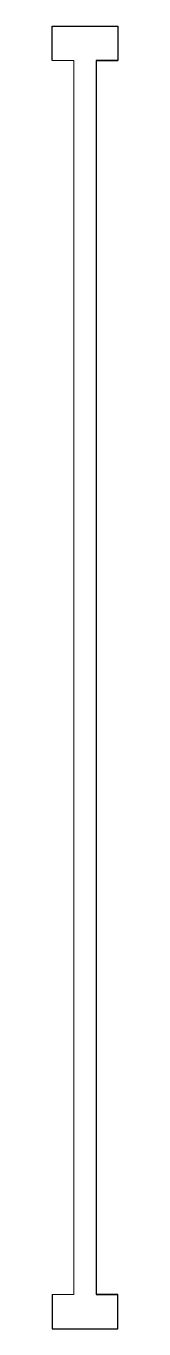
# Model space of a CAD drawing. Header units: inches. Extents: x 351.8 to 356.6, y -252.2 to -157.2.
import ezdxf

# ---------------------------------------------------------------- set-up
doc = ezdxf.new("R2010")
doc.units = ezdxf.units.IN
doc.header["$MEASUREMENT"] = 0
doc.layers.add('A201-Floorplan-2nd-floor', color=3, linetype='Continuous', lineweight=9)

msp = doc.modelspace()

# ---------------------------------------------------------------- linework, layer by layer
at = {"layer": 'A201-Floorplan-2nd-floor', "lineweight": 30}
for p, q in [((351.817, -159.742), (351.817, -157.242)), ((351.817, -157.242), (356.567, -157.242)), ((356.567, -157.242), (356.567, -159.742)), ((355.014, -159.742), (356.567, -159.742)), ((355.014, -159.742), (355.014, -249.742)), ((356.567, -159.742), (355.014, -159.742)), ((351.817, -249.742), (351.817, -252.242)), ((355.014, -249.742), (356.567, -249.742)), ((356.567, -249.742), (355.014, -249.742)), ((356.567, -252.242), (356.567, -249.742)), ((351.817, -252.242), (356.567, -252.242))]:
    msp.add_line(p, q, dxfattribs=at)
at = {"layer": 'A201-Floorplan-2nd-floor'}
msp.add_lwpolyline([(351.817, -249.742), (353.371, -249.742), (353.371, -159.742), (351.817, -159.742)], dxfattribs=at)

doc.saveas('drawing.dxf')
